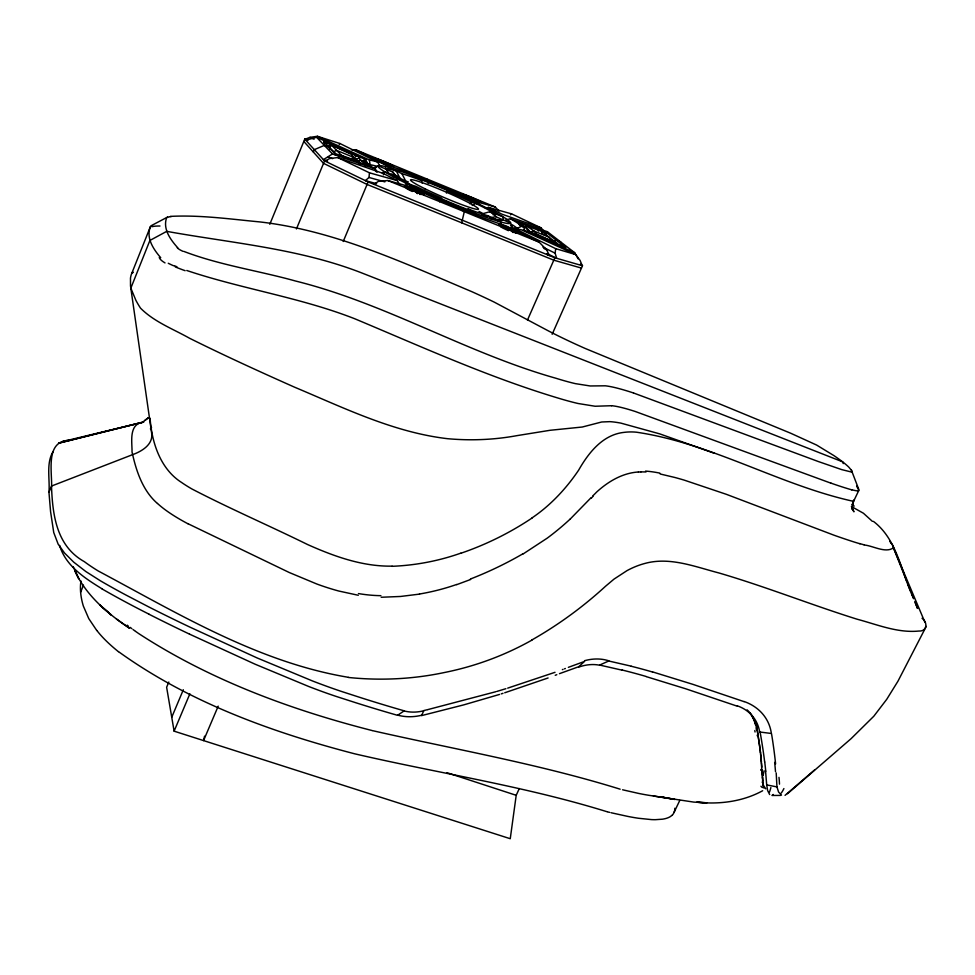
<?xml version="1.0" encoding="UTF-8"?>
<svg xmlns="http://www.w3.org/2000/svg" width="975" height="975" viewBox="0 0 975 975"><rect width="100%" height="100%" fill="white"/><g stroke="black" fill="none" stroke-linecap="round" stroke-linejoin="round"><path stroke-width="1.46" d="M351.512 149.797L356.131 149.967L386.015 164.629A87.262 6.837 23.3 0 1 476.641 201.74L477.055 202.288M476.604 203.044L476.592 203.738M376.655 183.714L365.345 180.619L369.001 177.474L369.44 172.807L337.764 157.56L329.684 158.511L324.967 161.094M369.001 177.474L384.906 181.886M511.388 228.893L514.032 228.223L555.677 248.662L555.141 253.073M519.297 788.543L516.202 795.307L510.254 838.719L174.111 731.165L166.627 687.253L168.809 682.049M428.086 183.312L428.598 180.68L426.392 178.754M922.033 618.26C927.981 622.501 927.164 631.654 918.645 631.057C897.512 633.128 877.159 624.536 857.11 619.21C810.749 604.683 765.57 586.597 718.928 572.959C694.919 566.731 669.691 556.518 644.682 563.501A87.982 66.629 -59.7 0 0 626.986 570.643L614.018 579.113L605.536 586.255A428.659 400.993 -87.3 0 1 531.862 639.966M204.555 736.174L203.556 740.586L218.205 706.156M385.393 167.212L386.015 164.629M853.625 500.126L852.126 507.463L853.942 511.826L851.626 507.817M851.931 508.292L853.576 501.357L858.853 490.315L856.623 486.123M383.333 174.866L383.711 173.635L337.764 157.56M440.432 200.801L441.248 198.668A63.582 4.985 23.3 0 0 471.607 211.051M189.516 634.128L255.023 664.17L308.783 686.522A232.269 65.337 23.2 0 0 313.901 688.472L318.191 690.081A169.723 49.116 23.3 0 0 336.692 696.589L356.009 702.804A473.631 119.827 22.7 0 0 397.532 715.309L404.211 710.836A482.601 120.425 22.7 0 1 361.798 698.015L342.079 691.641A179.29 51.163 23.3 0 1 322.469 684.73L317.96 683.048A242.446 67.226 23.2 0 1 312.622 681.013L257.168 657.967L190.405 627.352A483.381 119.937 23.1 0 1 148.809 606.95L125.824 594.969A279.923 75.831 22.6 0 1 100.596 580.917L85.873 571.557L73.747 562.173L64.521 552.996L58.171 544.184L53.747 532.569L50.578 511.656L48.957 492.338L51.468 486.074L132.478 454.703C141.692 451.401 153.465 444.539 151.637 433.034L130.516 285.967L130.479 278.204A693.42 114.757 25 0 1 131.771 273.341L150.503 226.419C145.726 237.863 153.477 249.344 160.729 257.705M96.757 630.484L88.762 618.589L83.338 606.023A397.398 120.522 24.7 0 1 80.645 592.227L83.46 585.146M269.795 224.299L304.761 139.132L307.832 140.485M313.341 152.027L314.328 149.65L324.334 145.385L329.026 147.298L329.94 149.528M296.437 228.942L324.553 160.899L304.761 139.132M343.224 241.483L368.123 181.959L324.553 160.899M171.746 717.259L183.324 689.752M174.111 731.165L189.881 693.798M461.687 222.812L464.307 211.673L461.699 209.418M527.487 320.032L554.86 257.778L582.502 265.736L552.155 334.279M439.64 201.825L441.651 198.157A55.989 4.388 23.3 0 1 415.764 186.274L407.27 183.848L405.503 185.36M446.416 193.05L447.562 190.539A63.582 4.985 23.3 0 0 418.726 178.742M674.152 812.187L679.77 800.426M926.25 626.389L897.975 681.172L886.726 699.331L873.819 716.223L851.114 738.648L787.471 793.747M339.215 144.629L339.958 143.532L377.52 161.984L380.116 166.25M773.285 794.467L771.981 795.478L780.585 795.417M355.851 155.586L323.651 141.68L335.753 153.806L367.624 165.47L367.112 164.958A92.333 7.239 23.3 0 1 359.775 157.804C357.557 154.391 351.865 157.28 356.497 159.132A94.843 7.544 23.3 0 0 357.264 161.606M447.964 190.04L447.208 191.002A55.989 4.388 23.3 0 1 471.961 202.337L479.615 204.518M331.439 144.471L329.696 146.664L326.113 145.226M359.775 157.804L356.484 159.144M858.756 490.571L858.682 490.657A21.682 2.669 24.8 0 1 858.024 490.864L857.866 490.876A31.675 3.9 24.8 0 1 855.806 490.669L855.477 490.608A49.433 6.082 24.7 0 1 851.602 489.718M131.783 273.341L133.38 272.269M53.186 451.425C45.862 463.259 50.066 479.103 48.957 492.338M591.106 497.664L570.009 519.273M592.812 495.897L595.128 493.606A128.907 99.145 -87.8 0 1 596.846 491.863C608.351 481.418 622.586 472.972 638.43 471.985M150.394 428.878L151.588 427.684M408.732 187.688L409.829 186.664A87.262 6.837 23.3 0 0 505.94 225.847L539.126 242.153L546.67 249.832L549.376 255.548L546.67 254.207M671.909 815.405L670.166 816.697A93.381 27.239 25.9 0 1 662.452 819.195L655.407 819.682A110.394 32.114 25.8 0 1 651.398 819.597L638.418 818.257A162.703 46.703 25.4 0 1 627.766 816.404L611.02 812.723M814.6 769.921L785.046 795.356M510.473 214.817L511.582 213.866L541.271 227.967L543.27 230.587M142.643 422.138L148.407 417.739L144.885 420.42M327.637 161.094L323.408 159.632L332.487 153.94L375.326 168.967L377.093 172.1A75.843 6.082 23.3 0 1 375.728 171.198M532.118 517.835C550.643 505.282 566.146 488.646 578.638 470.157C588.51 452.827 602.696 434.667 624.024 432.376A64.898 45.557 38.6 0 1 636.395 432.193C712.067 443.345 779.671 485.172 853.576 501.357M762.56 777.453L763.376 785.204L765.753 788.836M373.913 184.312L378.361 181.387L387.843 180.533L409.829 186.664M469.718 203.738L471.961 202.337M472.229 205.481L475.581 203.373A63.582 4.985 23.3 0 1 495.788 214.037L493.118 214.793M523.246 553.873L547.255 538.127A262.031 199.692 -10.1 0 0 569.985 519.248M167.566 217.059L151.04 225.786M465.636 210.393L468.293 209.028A55.989 4.388 23.3 0 0 488.134 215.804L500.857 222.02L501.967 225.786M762.657 790.737C742.706 801.694 719.221 804.594 696.808 802.193L706.899 802.803L693.834 802.108L649.265 795.368A163.069 45.021 25.3 0 1 638.625 793.418L622.586 789.787M524.062 226.822L526.134 225.749L541.344 231.209L557.005 243.36L557.798 245.493M382.09 172.77L384.455 171.6L398.019 176.767L400.213 180.351M364.991 166.006L367.112 164.958M386.746 169.382L389.939 167.822L401.956 173.696A55.989 4.388 23.3 0 1 421.736 180.582L422.175 183.154M544.233 234.646L547.389 233.281L565.732 247.54L529.084 231.148A92.333 7.239 23.3 0 0 518.578 222.739L517.896 222.154L539.151 229.405L547.389 233.281M554.166 241.093L556.298 240.167L560.698 241.971M563.355 248.235L565.524 247.297M517.189 228.248L522.027 226.163L526.463 227.979L527.28 230.112M527.78 230.356A99.036 7.885 23.3 0 1 530.473 232.318L533.678 230.929L549.144 237.242L549.949 239.363M330.111 147.298C326.381 146.981 332.012 144.678 333.487 146.14L351.963 154.586L353.901 159.315M333.316 151.832L336.643 150.418L353.011 157.097M339.239 156.341L341.494 155.378L359.117 161.679A101.363 7.946 23.3 0 1 351.987 154.598M358.373 161.131L360.579 160.192L365.223 162.094L366.234 164.58M534.361 235.012L536.567 234.134L556.993 243.397M576.481 255.925L574.702 252.732L523.27 229.893M470.608 579.491L456.727 584.647M559.467 673.664L578.748 666.717L584.537 661.416L568.352 667.351M555.238 675.297L556.798 674.7M305.065 139.23L309.977 137.353L317.375 136.281L339.958 143.532M564.452 668.838L565.378 668.484M563.062 669.362L562.368 669.618M548.096 677.966L504.733 692.774M555.019 672.311L507.695 688.131M460.883 553.264L465.441 551.655A331.683 317.302 55.4 0 0 532.179 517.932M305.772 140.242L316.582 137.256L365.588 159.571A87.262 6.837 23.3 0 0 375.326 168.967M70.505 440.31C44.606 439.847 52.394 471.498 51.578 488.28C52.796 516.311 57.037 546.439 84.313 561.637A99.938 28.75 21.8 0 0 98.17 570.948C177.877 613.446 258.046 662.257 348.355 677.308M478.384 202.581L464.77 196.621L465.806 197.401M503.003 693.322L501.284 693.871M499.553 694.432L463.698 704.888L421.541 715.613L423.881 710.531L427.196 709.751M505.903 688.691L496.848 691.421M495.934 691.689L427.659 709.642M503.283 218.875L502.515 216.596L489.755 211.733L481.711 214.025L484.453 215.061M511.582 213.866L488.451 207.395L485.404 208.163M62.595 441.565L143.581 422.09L58.561 443.223L140.961 422.589C128.737 426.026 132.234 442.857 132.027 451.9C136.061 470.498 142.508 490.498 157.402 503.453M574.702 252.732L547.389 231.721L510.413 218.802L505.915 219.863M485.465 216.401L488.134 215.804M491.449 219.326L494.13 218.729A63.582 4.985 23.3 0 0 502.771 219.728L498.298 220.545M489.852 217.815L495.824 216.718L510.547 223.092L512.509 228.077L511.997 229.247L510.863 228.747M419.506 594.116L400.518 596.468L381.164 597.261M170.357 216.389C200.155 214.853 230.015 219.082 259.618 221.898C334.352 230.38 403.284 262.775 471.803 291.659A109.285 13.187 23.4 0 1 494.154 302.079L547.268 330.306A81.108 9.189 23.8 0 0 585.414 348.55L790.688 433.229L816.672 445.087L833.881 455.593A168.76 20.268 24.3 0 1 841.437 460.943L843.692 462.674A168.334 20.17 24.3 0 1 848.762 467.098L851.565 470.413L851.821 472.119L841.705 469.609L818.159 461.48L633.506 392.986M640.965 471.863L646.035 471.961M392.072 566.134C362.578 566.658 334.157 556.396 307.588 544.538C269.222 525.671 229.905 508.706 191.965 488.999A62.607 15.186 22.4 0 1 181.557 482.454C160.278 468.938 151.722 442.272 150.089 418.275M611.593 405.722L595.103 406.246L578.102 403.504A133.782 18.367 23.6 0 1 558.151 398.092C488.292 377.118 421.87 346.868 354.754 318.764C300.312 297.424 242.068 289.014 186.773 270.489M390.561 166.676C390.926 165.616 374.961 158.925 377.739 161.326M760.049 732.054L771.359 733.468A54.856 45.301 -25.8 0 0 744.144 701.537M653.396 795.978L674.895 799.415L660.099 796.697L662.208 796.843A107.165 30.006 25.7 0 0 663.731 796.916M526.061 225.822L526.086 225.737A101.412 7.946 23.3 0 1 533.691 230.929A101.388 7.946 23.3 0 1 536.555 234.122L536.603 234.171M358.288 595.274L338.788 591.033A196.962 146.64 15.8 0 1 316.826 584.013L289.283 572.52L188.029 523.733M765.546 770.908L766.703 784.912L776.953 786.898L778.562 792.005L781.499 795.039M660.16 473.984L674.834 477.47A321.506 183.629 38.6 0 1 684.109 480.09L726.375 494.325L834.027 535.214A213.038 31.444 25.2 0 0 846.227 539.419A155.878 23.424 25.4 0 0 856.184 542.636L860.023 543.794M622.379 670.239L599.662 665.06L608.729 661.001L631.142 666.157M609.643 812.382L607.9 811.968M607.206 811.785C524.44 786.057 438.665 773.321 354.449 753.748C271.403 732.128 188.614 702.122 118.548 651.666M620.161 789.189C539.017 763.973 455.301 749.458 372.596 730.665M372.206 730.568C290.294 709.666 209.625 679.831 138.548 633.47M864.203 544.988C873.088 545.768 885.617 553.568 893.453 547.804A111.674 15.685 24.9 0 0 890.906 542.831M369.44 172.807L397.373 180.643L399.872 184.75M476.641 201.74L495.263 206.993L499.054 211.075M581.453 268.088L553.8 260.179L367.087 184.446L323.542 163.361L303.81 141.436M652.409 671.848L692.896 684.352L744.083 701.647M646.291 676.638L685.608 688.752L737.1 706.132M555.677 248.662L575.798 254.597L580.088 260.447L582.233 265.663M447.013 772.712L516.202 795.307M389.098 166.286L387.587 165.762M476.751 202.191L475.264 201.654M520.077 225.627L519.724 222.605M830.944 483.173L635.286 411.499A79.706 11.005 24.4 0 0 611.544 405.697M466.367 198.193L467.11 198.461M328.27 157.109L332.572 158.62M541.271 227.967L501.82 214.147A87.262 6.837 23.3 0 0 488.451 207.395M714.212 453.229L659.612 433.838L620.856 423.113A77.671 15.844 22.9 0 0 609.85 421.651L601.685 421.992L582.246 427.026L550.071 430.292L516.921 435.642A276.851 248.381 45.2 0 1 447.744 438.713C393.717 432.437 344.138 407.977 294.572 387.185C259.313 371.512 224.201 355.485 189.662 338.301C173.014 328.941 154.123 321.872 140.498 308.124A692.092 114.355 25 0 1 135.891 300.312L130.845 288.137L149.894 240.459L166.725 231.355C232.233 243.165 299.593 248.613 362.078 273.061L842.656 461.845L843.253 463.6M474.398 201.325L473.472 200.96M386.234 165.238L384.784 164.653M387.843 180.533L539.126 242.153M368.123 181.959L554.86 257.778M356.131 149.967L495.263 206.993M176.95 266.797L174.623 265.834M183.861 251.416C219.875 265.2 258.399 270.648 295.401 280.983C385.808 303.359 466.233 352.938 555.787 378.215A118.036 15.381 23.6 0 0 575.384 383.638L590.18 385.966L605.28 385.808A95.209 12.492 24.3 0 1 633.47 392.962M383.797 164.239L382.797 163.812M398.019 176.767A55.989 4.388 23.3 0 1 393.132 172.234L378.373 165.848L373.279 168.212A75.843 6.082 23.3 0 1 375.96 167.663M317.375 136.281L369.415 159.973A87.262 6.837 23.3 0 1 377.52 161.984M575.798 254.597L521.138 229.71A87.262 6.837 23.3 0 1 514.032 228.223M309.977 137.353L314.072 139.23M365.978 162.874L370.086 164.751A83.436 6.691 23.3 0 1 376.545 166.152M365.454 163.325L368.184 164.568L365.588 159.571M381.834 163.373L380.908 162.947M469.609 199.302L468.695 198.876M397.983 177.316L405.71 181.106A48.372 3.9 23.3 0 1 408.293 181.874M467.842 198.461L466.379 197.718M542.929 247.163L555.128 253.171L556.64 258.29L547.085 253.573M543.977 248.503L546.67 249.832M379.641 162.337L378.897 161.96M352.402 157.341L353.413 157.999A99.011 7.873 23.3 0 0 353.182 158.425M851.37 506.488L863.411 513.228L872.369 521.345M102.278 588.961C85.593 578.711 67.019 566.865 60.231 547.45M415.387 176.694L421.736 180.582M468.293 209.028L475.325 213.318L475.398 215.633M341.555 155.427L331.951 145.604M851.76 504.38L854.197 506.074M137.926 633.031L135.428 631.276M116.452 619.04L129.529 628.241C107.555 613.519 86.227 595.603 74.965 571.082M134.818 630.837L133.014 629.521M131.832 628.643L130.089 627.339M550.887 239.826L553.093 241.556M580.454 264.14L582.502 265.736M873.429 521.381C897.719 539.857 901.168 572.776 913.697 598.65M328.673 146.993L336.192 154.83M316.582 137.256L332.487 153.94M769.653 794.552L767.63 790.591L766.703 784.912M177.767 247.821C170.637 239.862 162.679 229.174 166.554 217.888A34.478 5.35 10.2 0 1 171.173 216.621M889.712 541.369L891.004 542.88M851.797 508.621L853.113 510.376M393.132 172.234L395.277 175.524M388.306 172.514L386.173 169.211A63.582 4.985 23.3 0 1 396.277 170.918L400.018 178.303A55.965 4.509 23.3 0 0 397.41 177.596M393.096 176.731L391.633 174.33A63.582 4.985 23.3 0 0 411.779 185.128M576.7 256.327L577.578 257.9M577.688 258.082L578.114 258.85M401.956 173.696L405.71 181.106M75.416 571.594L78.792 578.772L73.162 566.658M924.897 622.208L893.453 547.804L906.86 581.587M334.523 153.014L335.449 155.281M323.724 141.777L324.614 143.971M907.981 584.403L910.211 590.033M911.893 594.263L913.563 598.479M915.245 602.708L917.475 608.339M914.782 601.392L917.536 608.412M851.382 470.108L858.804 489.45M541.527 231.319L542.319 233.415M359.117 161.679L359.921 163.837M518.578 222.739L519.236 224.762M756.247 725.108L756.417 725.766M60.036 546.78L59.707 545.452M756.673 726.862L756.795 727.533M756.795 727.46L759.525 745.01M756.856 727.789L757.77 733.285M538.151 229.04L538.517 231.075M757.843 733.724L760.512 752.883M756.137 727.947L756.417 729.763M370.073 164.714L369.415 160.01M757.222 735.113L757.343 735.93M358.751 161.655L359.056 163.776M343.407 156.256L343.712 158.401M760.439 752.176L762.645 780.146M760.598 753.663L760.768 755.211M760.853 755.991L761.012 757.514M761.085 758.282L761.243 759.781M761.304 760.537L761.451 762.023M547.389 231.721L547.523 233.135M761.512 762.767L761.646 764.229M761.707 764.961L761.877 767.13M762.097 769.982L762.377 774.187M776.197 772.907L776.953 786.898M760.793 769.458L760.853 770.323M762.401 774.528L762.511 776.563M128.249 626.023A141.887 43.119 22.6 0 1 127.164 625.158M80.62 592.203A404.028 122.338 24.7 0 1 80.974 580.978M118.389 651.653A141.533 44.716 22.5 0 1 96.878 630.508M674.834 808.251A105.739 30.859 25.8 0 1 671.982 815.441M420.213 194.488A8.178 0.67 23.3 0 1 419.591 194.305M417.568 193.611A8.178 0.67 23.3 0 1 416.605 193.245M412.376 191.49A8.178 0.67 23.3 0 1 406.283 188.09A8.178 0.67 23.3 0 1 414.046 190.747A8.178 0.67 23.3 0 1 421.261 194.537M397.373 180.643A87.262 6.837 23.3 0 1 383.711 173.635M510.413 218.802A87.262 6.837 23.3 0 1 523.941 229.637M508.475 230.661A8.056 0.658 23.5 0 1 500.76 226.578A8.056 0.658 23.5 0 1 509.194 229.539A8.056 0.658 23.5 0 1 515.324 233.062M513.24 232.513A8.056 0.658 23.5 0 1 512.423 232.233M366.795 164.69A83.436 6.691 23.3 0 1 368.184 164.568M512.119 224.725A83.436 6.691 23.3 0 1 518.663 229.588M530.473 232.318A99.011 7.873 23.3 0 1 531.838 233.5M482.357 214.415A48.372 3.9 23.3 0 1 482.966 214.805M511.314 227.87A75.831 6.118 23.3 0 1 511.765 229.576M478.957 211.404A55.965 4.509 23.3 0 1 483.308 213.744M489.755 211.733A55.989 4.388 23.3 0 1 495.824 216.718M510.51 225.517A75.843 6.082 23.3 0 1 511.351 228.662M348.343 677.454A321.835 303.469 44.2 0 0 444.173 672.567A325.431 310.659 59 0 0 531.936 640.112M423.918 710.702A41.084 36.38 -43.9 0 1 404.162 710.958M863.887 544.769A104.032 15.734 25.5 0 1 859.694 543.575M645.56 471.096A113.575 61.888 36 0 1 659.831 473.119M638.43 472.058A92.162 70.882 -84.2 0 1 640.965 471.912M591.374 498.067A125.617 97.841 -89.5 0 1 593.056 496.299M523.112 553.678A398.617 370.878 24.8 0 1 470.389 579.028M456.666 584.476A244.152 235.926 65.5 0 1 419.494 594.019M380.896 595.676A112.539 84.191 15.3 0 1 358.447 593.568M187.919 523.758A75.794 19.39 22.3 0 1 157.536 503.49M851.87 489.877A116.049 14.052 24.5 0 1 830.761 483.052M185.152 270.697A99.011 22.657 10.1 0 1 175.256 266.894M173.696 265.822A68.908 14.101 11.3 0 1 168.273 263.274M165.019 262.909A52.236 10.201 12 0 1 159.278 257.424M183.068 251.367A36.892 6.569 10.3 0 1 177.292 247.76M460.846 553.142A249.892 240.179 58.9 0 1 392.084 566.304M783.9 788.556A70.346 17.977 87.8 0 1 781.255 793.016M778.976 777.368A111.15 27.897 63.6 0 1 779.476 784.168M771.53 733.712A227.004 48.994 72.2 0 1 775.6 763.949M774.662 762.365A224.884 49.506 71.9 0 1 775.503 771.676M584.549 660.709A63.777 47.287 -59.8 0 1 608.814 660.818M631.264 666.266A289.453 75.441 26.9 0 1 652.568 672.019M764.741 762.06A219.692 44.155 72.4 0 1 765.753 771.286M760.134 732.188A226.042 44.058 72.7 0 1 764.668 761.938M737.271 705.815A45.886 38.098 -31.7 0 1 759.671 732.152M770.872 787.568A64.838 10.749 87.3 0 1 769.446 792.09M421.505 715.284A50.846 44.704 -42.8 0 1 397.593 715.126M189.528 634.128A474.155 119.303 23.1 0 1 148.858 614.165M148.931 614.128A314.364 84.764 22.7 0 1 102.131 588.985M578.76 667.083A54.234 39.817 -56.7 0 1 599.601 665.218M622.148 670.02A308.234 82.156 27.1 0 1 646.132 676.467M759.549 745.046A170.527 33.723 72.6 0 1 760.451 752.213M749.86 712.871A45.155 37.123 -29.4 0 1 756.454 727.545M141.083 422.65A68.737 15.868 22.2 0 1 143.605 422.102M151.844 226.748A48.835 7.02 11.7 0 1 159.985 226.017M762.669 782.779A69.542 6.776 65.1 0 1 762.145 782.096M764.217 787.861A72.223 7.069 81.2 0 1 763.961 788.007M763.132 786.191A56.513 6.033 86.4 0 1 762.986 785.85M763.072 785.046A50.59 5.899 -90 0 1 762.743 783.949M762.474 778.221A39.792 7.568 -77.6 0 1 762.462 777.38M754.808 730.543A208.382 46.422 72.2 0 1 755.04 731.993M752.334 716.771A44.96 37.111 -27.7 0 1 755.491 724.937M747.118 709.849A45.654 38.244 -28.8 0 1 756.015 725.193M756.539 725.717A36.843 30.249 -29.6 0 1 756.807 726.814M762.621 781.231A37.525 9.457 -71.5 0 1 762.56 780.317M763.401 787.507A42.01 9.689 -73.7 0 1 760.939 786.252M764.071 770.798A58.963 8.166 -86.7 0 1 763.108 775.478M420.566 192.794L407.977 187.419L420.566 192.794M390.219 165.019L378.58 160.01L390.195 165.043M466.379 195.963L477.774 200.838L466.379 195.963M514.861 231.282L502.503 225.883L514.861 231.282M111.308 615.03L99.633 604.805L111.308 615.03M408.988 188.699A10.823 0.89 23.3 0 0 424.21 194.415A10.823 0.89 23.3 0 0 409.597 187.298A10.823 0.89 23.3 0 0 408.988 188.699M503.003 226.931A10.664 0.865 23.5 0 0 518.408 232.891A10.664 0.865 23.5 0 0 504.575 225.981A10.664 0.865 23.5 0 0 503.003 226.931M379.129 160.973A10.018 0.756 23.2 0 0 393.559 166.506A10.018 0.756 23.2 0 0 380.469 160.119A10.018 0.756 23.2 0 0 379.129 160.973M466.964 196.926A9.872 0.743 23.4 0 0 481.126 202.41A9.872 0.743 23.4 0 0 468.183 196.06A9.872 0.743 23.4 0 0 466.964 196.926M425.027 188.797A37.013 2.901 23.3 0 0 478.347 209.296A37.013 2.901 23.3 0 0 429.999 185.482A37.013 2.901 23.3 0 0 425.027 188.797M405.247 182.849A72.077 5.643 23.3 0 0 510.169 223.47A72.077 5.643 23.3 0 0 417.605 177.548A72.077 5.643 23.3 0 0 405.247 182.849"/></g></svg>
